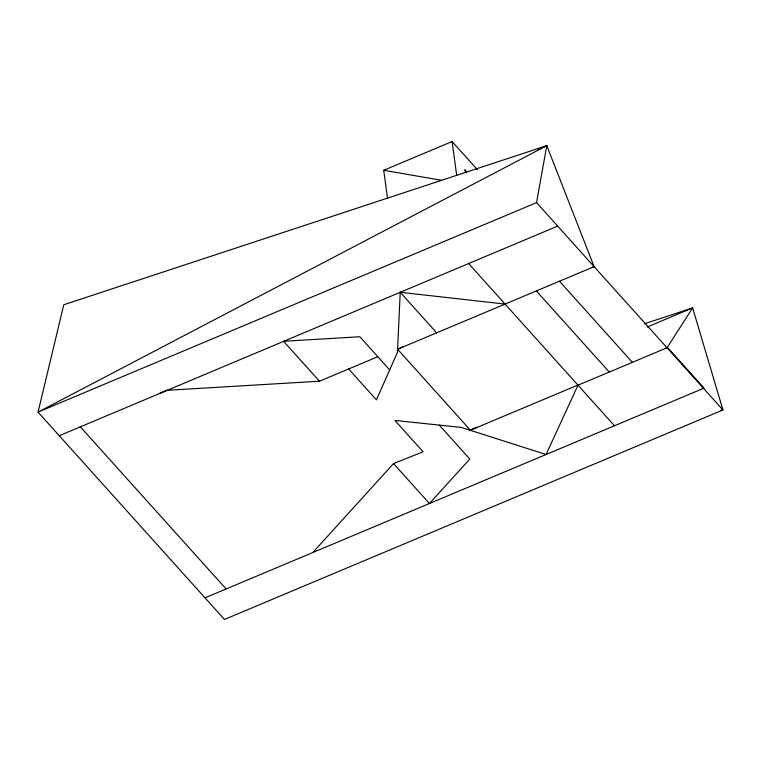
<?xml version="1.0" encoding="UTF-8"?>
<svg xmlns="http://www.w3.org/2000/svg" width="761" height="761" viewBox="0 0 761 761"><rect width="100%" height="100%" fill="white"/><g stroke="black" fill="none" stroke-linecap="round" stroke-linejoin="round"><path stroke-width="1.14" d="M505.076 304.086L400.219 292.272L397.451 352.381L376.41 399.858L348.643 368.961M720.591 410.217L722.95 409.96L536.553 202.626L546.779 145.665L63.772 304.752L38.05 412.12L224.447 619.454L722.95 409.96L692.634 307.901L644.215 323.853M312.809 552.534L393.542 463.592L423.087 451.777L394.921 420.443L461.271 427.416L546.075 454.507L577.999 385.199L667.587 347.549L704.049 388.11L205.013 597.832M591.877 267.406L594.122 266.664L546.779 145.665L38.05 412.12L536.553 202.626M577.884 385.076L470.412 430.241L397.594 349.251L404.081 346.284M59.253 435.711L557.661 226.103M387.492 198.136L383.725 170.283L452.12 141.546L477.489 169.76M538.094 149.318L546.779 145.665M159.629 393.38L166.954 390.298L319.487 381.213L377.789 356.719M397.594 349.251L594.664 266.436L593.98 266.512M647.031 327.068L692.634 307.901L667.045 347.777L664.8 348.519M383.725 170.283L441.627 180.3M559.468 281.228L632.391 362.341M536.353 290.94L609.276 372.062M468.614 263.525L614.469 425.76M400.219 292.272L436.681 332.833M389.67 369.932L359.858 336.752L283.568 341.289L319.487 381.213M439.278 425.104L469.794 459.054L429.432 503.525L393.542 463.592M80.257 426.74L226.112 588.966M465.523 171.929C463.126 167.458 466.816 170.664 466.445 172.776M452.12 141.546L456.686 175.344M476.89 427.273L470.412 430.241L476.9 427.282"/></g></svg>
